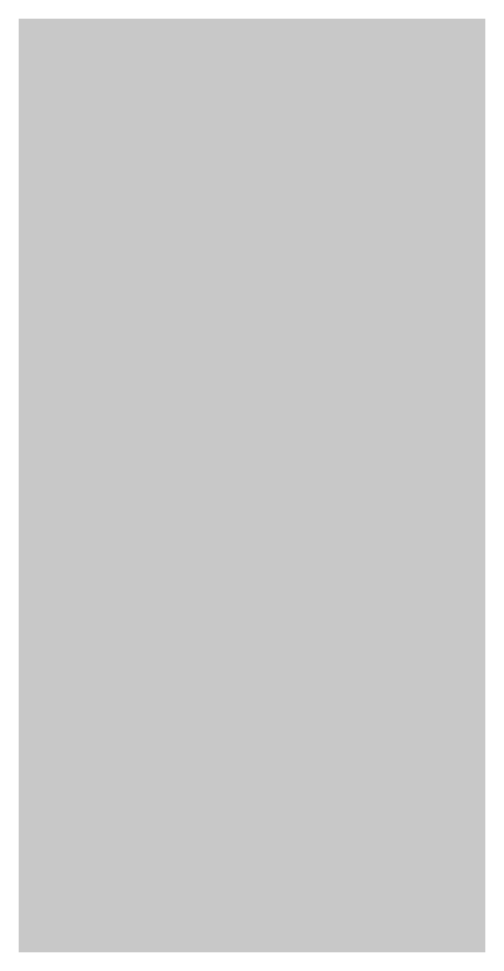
# Model space of a CAD drawing. Extents: x 0 to 1, y 0 to 2.
import ezdxf

# ---------------------------------------------------------------- set-up
doc = ezdxf.new("R2010")
doc.units = 0
doc.header["$MEASUREMENT"] = 0
doc.layers.get('0').update_dxf_attribs({"linetype": 'CONTINUOUS'})

msp = doc.modelspace()

# ---------------------------------------------------------------- hatches: boundary and pattern name
msp.add_hatch(color=256).paths.add_polyline_path([(0, 2), (1, 2), (1, 0), (0, 0)])

doc.saveas('drawing.dxf')
